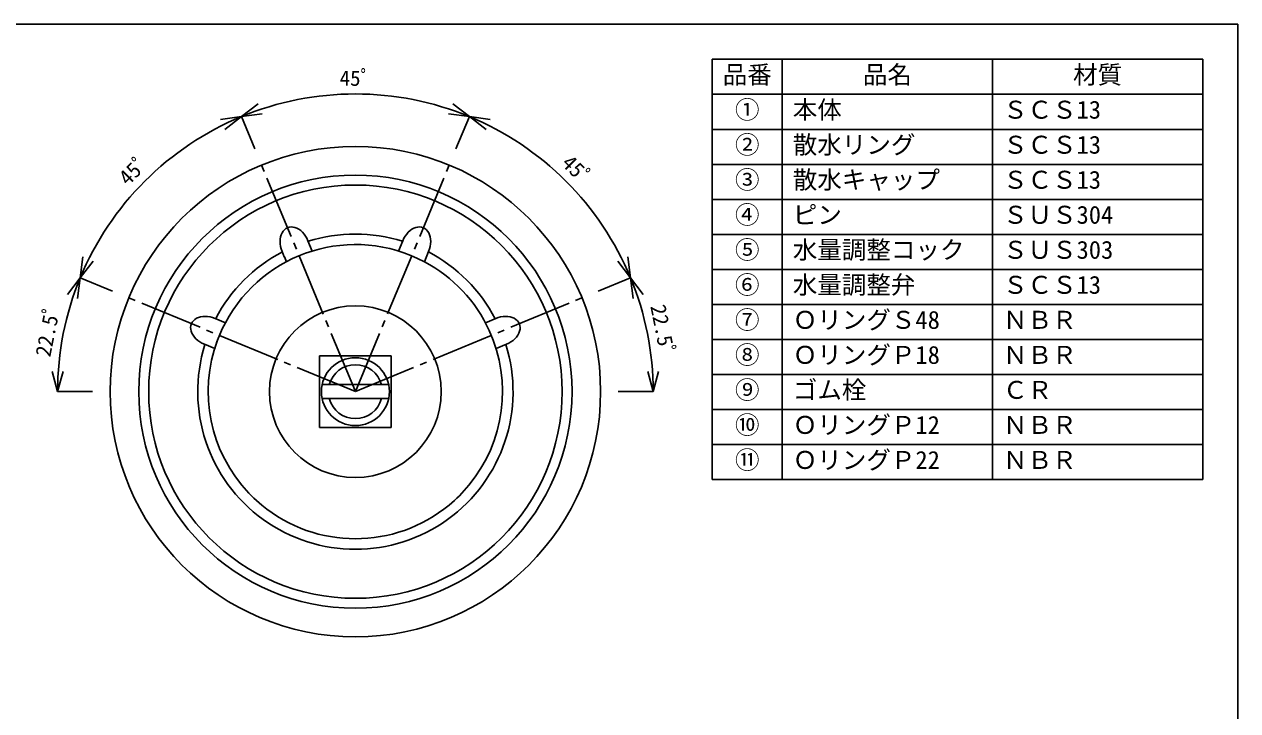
# Model space of a CAD drawing. Units: millimetres, scale not verified. Extents: x -140 to 140, y -97 to 99.
# Drawn here: x -33.1 to 140.1, y 1.1 to 99.1 of the extents above; entities that cross this region are included whole.
import ezdxf
from ezdxf.enums import TextEntityAlignment as Align

# ---------------------------------------------------------------- set-up
doc = ezdxf.new("R2010")
doc.units = ezdxf.units.MM
doc.linetypes.add('CHAIN2', pattern=[12, 9, -1, 1, -1])
for name, color, linetype in [('0-0_図面枠', 7, 'Continuous'), ('0-1_ノズル', 4, 'Continuous'), ('0-8', 7, 'Continuous')]:
    doc.layers.add(name, color=color, linetype=linetype)
doc.styles.add('ＭＳ ゴシック', font='')
doc.styles.get('ＭＳ ゴシック').set_extended_font_data('MS Gothic')

msp = doc.modelspace()

# ---------------------------------------------------------------- linework, layer by layer
at = {"layer": '0-0_図面枠', "color": 5}
msp.add_line((-139.949, 99.1), (140.051, 99.1), dxfattribs=at)
msp.add_lwpolyline([(-139.949, 99.1), (-139.949, -96.9), (140.051, -96.9), (140.051, 99.1)], dxfattribs=at)
at = {"layer": '0-1_ノズル'}
for p, q in [((-2.139, 85.916), (0.242, 87.742)), ((30.39, 85.916), (28.01, 87.742)), ((-2.139, 85.916), (-5.113, 85.525)), ((-2.139, 85.916), (-4.519, 84.09)), ((-2.139, 85.916), (0.836, 86.308)), ((-0.225, 81.297), (-2.139, 85.916)), ((-0.225, 81.297), (-2.139, 85.916)), ((30.39, 85.916), (27.415, 86.308)), ((28.476, 81.297), (30.39, 85.916)), ((28.476, 81.297), (30.39, 85.916)), ((30.39, 85.916), (33.364, 85.525)), ((30.39, 85.916), (32.77, 84.09)), ((-25.139, 62.915), (-24.748, 65.89)), ((53.39, 62.915), (52.999, 65.89)), ((-25.139, 62.915), (-23.313, 65.295)), ((53.39, 62.915), (51.564, 65.295)), ((-25.139, 62.915), (-26.966, 60.535)), ((-25.139, 62.915), (-25.531, 59.941)), ((-20.52, 61.002), (-25.139, 62.915)), ((-20.52, 61.002), (-25.139, 62.915)), ((48.771, 61.002), (53.39, 62.915)), ((48.771, 61.002), (53.39, 62.915)), ((53.39, 62.915), (55.217, 60.535)), ((53.39, 62.915), (53.782, 59.941)), ((-28.374, 46.651), (-29.151, 49.549)), ((-28.374, 46.651), (-27.598, 49.549)), ((56.626, 46.651), (55.849, 49.549)), ((56.626, 46.651), (57.402, 49.549)), ((18.871, 47.651), (9.38, 47.651)), ((-23.374, 46.651), (-28.374, 46.651)), ((18.871, 45.651), (9.38, 45.651)), ((51.626, 46.651), (56.626, 46.651))]:
    msp.add_line(p, q, dxfattribs=at)
at = {"layer": '0-1_ノズル', "color": 7, "linetype": 'CHAIN2'}
for q in [(0.732, 78.987), (27.519, 78.987), (-18.21, 60.045), (46.461, 60.045)]:
    msp.add_line((14.126, 46.651), q, dxfattribs=at)
at = {"layer": '0-1_ノズル', "color": 7}
for p, q in [((7.973, 66.73), (7.363, 68.204)), ((20.278, 66.73), (20.888, 68.204)), ((23.973, 65.199), (24.584, 66.673)), ((-4.422, 56.499), (-5.896, 57.109)), ((32.673, 56.499), (34.147, 57.109)), ((-5.953, 52.803), (-7.427, 53.414)), ((34.204, 52.803), (35.678, 53.414)), ((-28.374, 46.651), (-23.374, 46.651))]:
    msp.add_line(p, q, dxfattribs=at)
at = {"layer": '0-1_ノズル', "color": 3}
for p, q in [((9.026, 51.751), (9.026, 41.551)), ((9.026, 51.751), (19.226, 51.751)), ((19.226, 51.751), (19.226, 41.551)), ((9.026, 41.551), (19.226, 41.551))]:
    msp.add_line(p, q, dxfattribs=at)
at = {"layer": '0-1_ノズル', "color": 7}
msp.add_lwpolyline([(4.278, 65.199), (3.995, 65.882), (3.985, 65.906), (3.667, 66.673)], dxfattribs=at)
at = {"layer": '0-1_ノズル', "color": 3}
for radius in [35, 30.915, 29.5, 12.25]:
    msp.add_circle((14.126, 46.651), radius, dxfattribs=at)
at = {"layer": '0-1_ノズル'}
msp.add_circle((14.126, 46.651), 4.85, dxfattribs=at)
for radius, start, end in [(42.5, 67.5, 112.5), (42.5, 112.5, 157.5), (42.5, 22.5, 67.5), (42.5, 157.5, 180), (42.5, 0, 22.5), (3.85, 15.05465, 164.94535), (3.85, 195.05465, 344.94535)]:
    msp.add_arc((14.126, 46.651), radius, start, end, dxfattribs=at)
at = {"layer": '0-1_ノズル', "color": 3}
for radius, start, end in [(21, 62.03498, 152.03498), (22.5, 72.59969, 107.40031), (22.5, 117.59969, 152.40031), (22.5, 27.57961, 62.40031), (21, 24.53498, 62.03498), (21, 152.03498, 162.96502), (21, 155.46502, 219.53498), (21, 320.46502, 24.53498), (22.5, 162.59969, 17.42039), (21, 219.53498, 230.46502), (21, 309.53498, 320.46502), (21, 230.46502, 309.53498)]:
    msp.add_arc((14.126, 46.651), radius, start, end, dxfattribs=at)
at = {"layer": '0-1_ノズル', "color": 7}
for centre, major_axis in [((5.515, 67.439), (1.082, -2.613)), ((22.736, 67.439), (-1.082, -2.613)), ((-6.662, 55.262), (2.613, -1.082)), ((34.913, 55.262), (-2.613, -1.082))]:
    msp.add_ellipse(centre, major_axis=major_axis, ratio=0.707214, start_param=1.5707963, end_param=4.712389, dxfattribs=at)
at = {"layer": '0-8', "color": 5}
for p, q in [((65.051, 94.1), (65.051, 34.1)), ((65.051, 94.1), (135.051, 94.1)), ((75.051, 94.1), (75.051, 34.1)), ((105.051, 94.1), (105.051, 34.1)), ((135.051, 94.1), (135.051, 34.1)), ((65.051, 89.1), (135.051, 89.1)), ((65.051, 84.1), (135.051, 84.1)), ((65.051, 79.1), (135.051, 79.1)), ((65.051, 74.1), (135.051, 74.1)), ((65.051, 69.1), (135.051, 69.1)), ((65.051, 64.1), (135.051, 64.1)), ((65.051, 59.1), (135.051, 59.1)), ((65.051, 54.1), (135.051, 54.1)), ((65.051, 49.1), (135.051, 49.1)), ((65.051, 44.1), (135.051, 44.1)), ((65.051, 39.1), (135.051, 39.1)), ((65.051, 34.1), (135.051, 34.1))]:
    msp.add_line(p, q, dxfattribs=at)

# ---------------------------------------------------------------- texts
at = {"layer": '0-1_ノズル', "color": 7, "style": 'ＭＳ ゴシック'}
msp.add_text('45ﾟ', height=2.199, dxfattribs=at).set_placement((11.876, 89.651), align=Align.BOTTOM_LEFT)
for s, rotation, p in [('45ﾟ', 45, (-17.871, 75.466)), ('45ﾟ', 315, (42.94, 78.648)), ('22.5ﾟ', 281.25, (55.568, 58.718)), ('22.5ﾟ', 78.75, (-28.78, 51.362))]:
    msp.add_text(s, height=2.199, rotation=rotation, dxfattribs=at).set_placement(p, align=Align.BOTTOM_LEFT)
at = {"layer": '0-8', "style": 'ＭＳ ゴシック'}
for s, p in [('品番', (66.551, 89.85)), ('品名', (86.551, 89.85)), ('材質', (116.551, 89.85)), ('①', (68.301, 84.85)), ('本体', (76.551, 84.85)), ('ＳＣＳ13', (106.551, 84.85)), ('②', (68.301, 79.85)), ('散水リング', (76.551, 79.85)), ('ＳＣＳ13', (106.551, 79.85)), ('③', (68.301, 74.85)), ('散水キャップ', (76.551, 74.85)), ('ＳＣＳ13', (106.551, 74.85)), ('④', (68.301, 69.85)), ('ピン', (76.551, 69.85)), ('ＳＵＳ304', (106.551, 69.85)), ('⑤', (68.301, 64.85)), ('水量調整コック', (76.551, 64.85)), ('ＳＵＳ303', (106.551, 64.85)), ('⑥', (68.301, 59.85)), ('水量調整弁', (76.551, 59.85)), ('ＳＣＳ13', (106.551, 59.85)), ('⑦', (68.301, 54.85)), ('ＯリングＳ48', (76.551, 54.85)), ('ＮＢＲ', (106.551, 54.85)), ('⑧', (68.301, 49.85)), ('ＯリングＰ18', (76.551, 49.85)), ('ＮＢＲ', (106.551, 49.85)), ('⑨', (68.301, 44.85)), ('ゴム栓', (76.551, 44.85)), ('ＣＲ', (106.551, 44.85)), ('⑩', (68.301, 39.85)), ('ＯリングＰ12', (76.551, 39.85)), ('ＮＢＲ', (106.551, 39.85)), ('⑪', (68.301, 34.85)), ('ＯリングＰ22', (76.551, 34.85)), ('ＮＢＲ', (106.551, 34.85))]:
    msp.add_text(s, height=2.566, dxfattribs=at).set_placement(p, align=Align.BOTTOM_LEFT)

doc.saveas('drawing.dxf')
